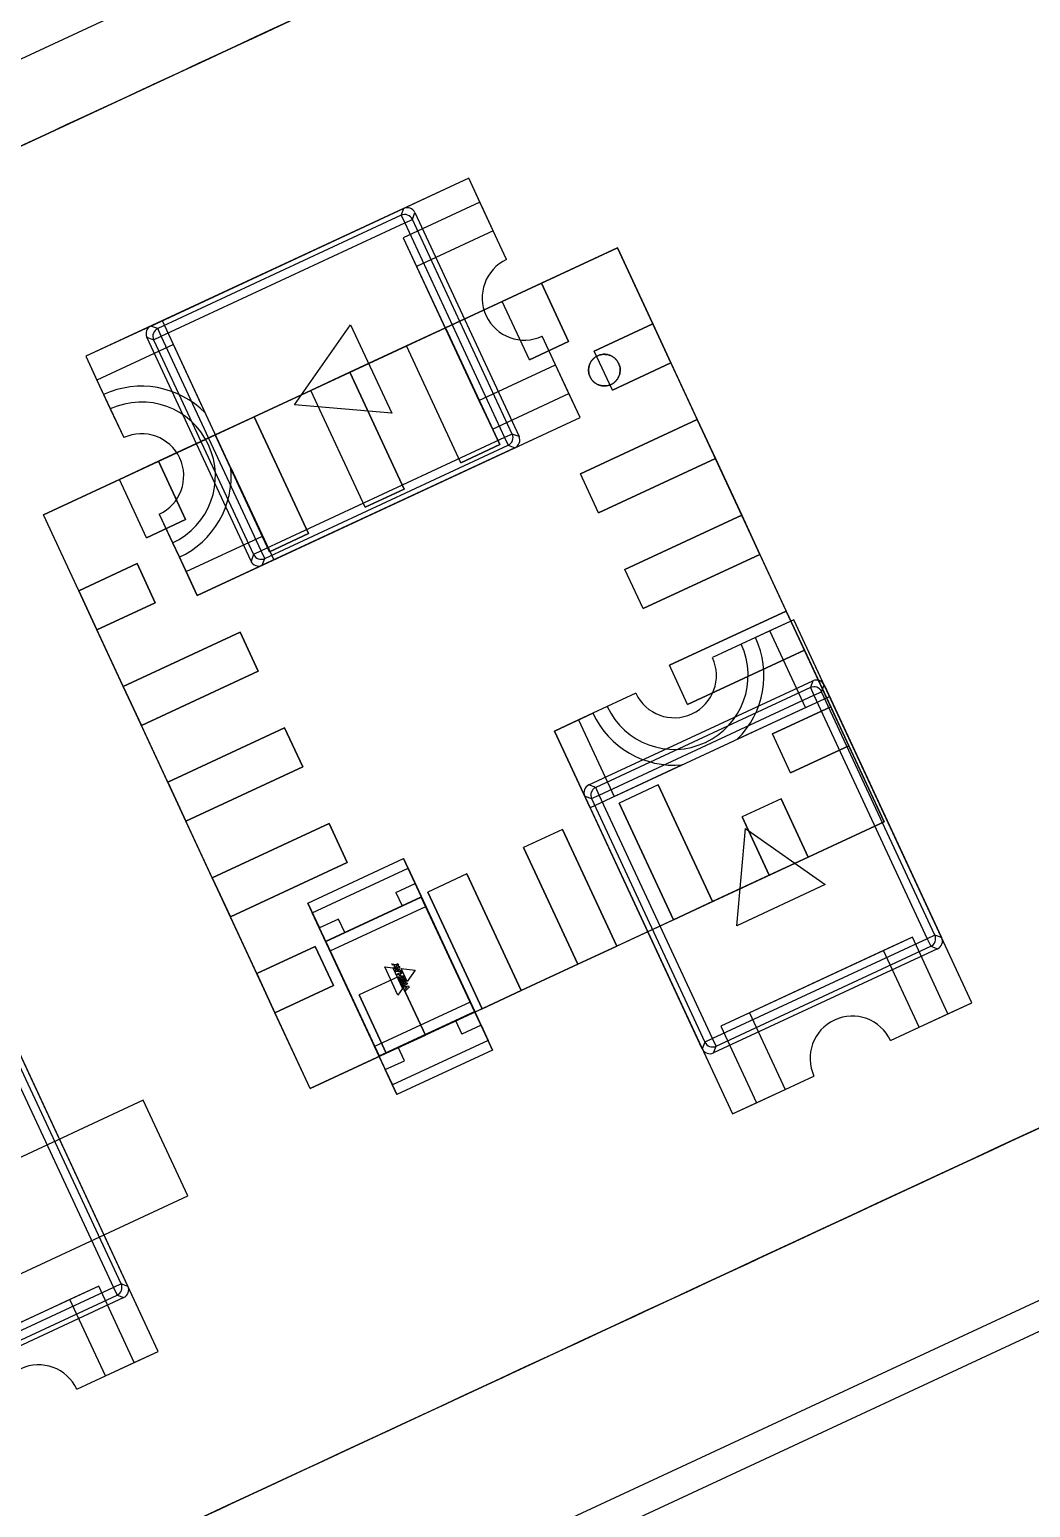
# Model space of a CAD drawing. Header units: millimetres. Extents: x 15 to 205, y 5 to 292.
# Drawn here: x 96.1 to 100.84, y 182.48 to 189.48 of the extents above; entities that cross this region are included whole.
import ezdxf

# ---------------------------------------------------------------- set-up
doc = ezdxf.new("R2010")
doc.units = ezdxf.units.MM

msp = doc.modelspace()

# ---------------------------------------------------------------- linework, layer by layer
at = {"color": 7, "linetype": 'Continuous', "lineweight": 25}
for p, q in [((78.9422, 181.3827), (111.4162, 196.4851)), ((109.3115, 195.0933), (77.5756, 180.3343)), ((114.5223, 189.806), (82.0483, 174.7037)), ((111.9476, 189.4251), (80.2116, 174.666)), ((98.1763, 188.776), (96.3628, 187.9326)), ((98.1763, 188.776), (96.7255, 188.1013)), ((98.229, 188.6626), (98.1763, 188.776)), ((98.2922, 188.5266), (98.1763, 188.776)), ((112.3163, 188.6323), (80.5803, 173.8732)), ((96.671, 188.076), (97.868, 188.6326)), ((97.8563, 188.6005), (96.7032, 188.0642)), ((97.868, 188.6326), (97.8563, 188.6005)), ((97.8563, 188.6005), (97.8731, 188.5642)), ((98.229, 188.6626), (97.8663, 188.494)), ((97.9093, 188.5811), (97.9211, 188.6133)), ((97.9211, 188.6133), (98.4145, 187.5523)), ((98.2922, 188.5266), (98.229, 188.6626)), ((98.3555, 188.3906), (98.229, 188.6626)), ((96.72, 188.028), (97.8731, 188.5642)), ((97.8731, 188.5642), (97.9093, 188.5811)), ((97.8731, 188.5642), (98.3461, 187.5472)), ((98.3823, 187.564), (97.9093, 188.5811)), ((97.8663, 188.494), (97.9295, 188.358)), ((97.8663, 188.494), (98.288, 187.5872)), ((98.2922, 188.5266), (97.9295, 188.358)), ((98.3555, 188.3906), (98.2922, 188.5266)), ((96.1616, 187.1818), (98.8801, 188.446)), ((98.8801, 188.446), (98.5201, 188.2786)), ((98.8801, 188.446), (98.8801, 188.446)), ((98.8801, 188.446), (99.0475, 188.086)), ((100.1443, 185.7276), (98.8801, 188.446)), ((97.9295, 188.358), (98.2247, 187.7232)), ((98.5201, 188.2786), (98.3351, 188.1926)), ((98.3351, 188.1926), (98.5201, 188.2786)), ((98.3351, 188.1926), (98.5201, 188.2786)), ((98.5201, 188.2786), (98.3351, 188.1926)), ((98.5201, 188.2786), (98.3351, 188.1926)), ((98.6487, 188.002), (98.5201, 188.2786)), ((98.5201, 188.2786), (98.6487, 188.002)), ((98.3351, 188.1926), (98.0667, 188.0677)), ((98.4637, 187.916), (98.3351, 188.1926)), ((98.4637, 187.916), (98.3351, 188.1926)), ((96.7255, 188.1013), (96.3628, 187.9326)), ((96.7032, 188.0642), (96.671, 188.076)), ((96.72, 188.028), (96.7032, 188.0642)), ((96.9285, 187.6648), (96.7255, 188.1013)), ((97.3517, 187.7033), (97.617, 188.0813)), ((97.617, 188.0813), (97.8118, 187.6625)), ((98.0667, 188.0677), (97.8817, 187.9817)), ((97.8817, 187.9817), (98.0667, 188.0677)), ((97.8817, 187.9817), (98.0667, 188.0677)), ((98.0667, 188.0677), (97.8817, 187.9817)), ((98.0667, 188.0677), (97.8817, 187.9817)), ((98.3239, 187.5146), (98.0667, 188.0677)), ((98.0667, 188.0677), (98.3239, 187.5146)), ((99.0475, 188.086), (98.7709, 187.9574)), ((98.7709, 187.9574), (99.0475, 188.086)), ((99.0475, 188.086), (99.1335, 187.901)), ((99.1335, 187.901), (99.0475, 188.086)), ((99.1335, 187.901), (99.0475, 188.086)), ((99.0475, 188.086), (99.1335, 187.901)), ((99.0475, 188.086), (99.1335, 187.901)), ((96.7782, 187.9879), (96.4155, 187.8193)), ((97.1451, 186.9619), (96.6516, 188.0229)), ((96.6516, 188.0229), (96.6838, 188.0112)), ((96.6838, 188.0112), (96.72, 188.028)), ((96.6838, 188.0112), (97.1568, 186.9941)), ((97.193, 187.0109), (96.72, 188.028)), ((97.1999, 187.0812), (96.7782, 187.9879)), ((97.8817, 187.9817), (97.6133, 187.8569)), ((98.139, 187.4286), (97.8817, 187.9817)), ((98.139, 187.4286), (97.8817, 187.9817)), ((98.4637, 187.916), (98.6487, 188.002)), ((98.6487, 188.002), (98.4637, 187.916)), ((98.5874, 187.8919), (98.5242, 188.0279)), ((98.6507, 187.7559), (98.5242, 188.0279)), ((96.3628, 187.9326), (96.4471, 187.7513)), ((96.3628, 187.9326), (96.4155, 187.8193)), ((98.8569, 187.7724), (98.7709, 187.9574)), ((98.8569, 187.7724), (98.7709, 187.9574)), ((98.8569, 187.7724), (99.1335, 187.901)), ((99.1335, 187.901), (98.8569, 187.7724)), ((99.1335, 187.901), (99.2583, 187.6326)), ((97.6133, 187.8569), (97.4284, 187.7709)), ((97.4284, 187.7709), (97.6133, 187.8569)), ((97.4284, 187.7709), (97.6133, 187.8569)), ((97.6133, 187.8569), (97.4284, 187.7709)), ((97.6133, 187.8569), (97.4284, 187.7709)), ((97.8706, 187.3038), (97.6133, 187.8569)), ((97.6133, 187.8569), (97.8706, 187.3038)), ((98.2247, 187.7232), (98.5874, 187.8919)), ((98.6507, 187.7559), (98.5874, 187.8919)), ((98.7034, 187.6426), (98.5874, 187.8919)), ((96.4155, 187.8193), (96.4787, 187.6833)), ((96.4155, 187.8193), (96.542, 187.5472)), ((97.4284, 187.7709), (97.16, 187.6461)), ((97.6856, 187.2178), (97.4284, 187.7709)), ((97.6856, 187.2178), (97.4284, 187.7709)), ((96.4471, 187.7513), (96.4787, 187.6833)), ((97.8118, 187.6625), (97.3517, 187.7033)), ((98.2247, 187.7232), (98.288, 187.5872)), ((98.288, 187.5872), (98.6507, 187.7559)), ((98.7034, 187.6426), (98.6507, 187.7559)), ((96.4787, 187.6833), (96.542, 187.5472)), ((96.8899, 186.7992), (98.7034, 187.6426)), ((97.16, 187.6461), (96.975, 187.56)), ((96.975, 187.56), (97.16, 187.6461)), ((97.16, 187.6461), (96.975, 187.56)), ((97.16, 187.6461), (96.975, 187.56)), ((96.975, 187.56), (97.16, 187.6461)), ((97.4172, 187.0929), (97.16, 187.6461)), ((97.16, 187.6461), (97.4172, 187.0929)), ((97.2526, 186.9679), (98.7034, 187.6426)), ((98.7052, 187.3754), (99.2583, 187.6326)), ((99.2583, 187.6326), (98.7052, 187.3754)), ((99.2583, 187.6326), (99.3443, 187.4477)), ((99.3443, 187.4477), (99.2583, 187.6326)), ((99.2583, 187.6326), (99.3443, 187.4477)), ((99.2583, 187.6326), (99.3443, 187.4477)), ((99.3443, 187.4477), (99.2583, 187.6326)), ((96.975, 187.56), (96.7066, 187.4352)), ((97.2322, 187.0069), (96.975, 187.56)), ((97.2322, 187.0069), (96.975, 187.56)), ((98.3823, 187.564), (98.3461, 187.5472)), ((98.4145, 187.5523), (98.3823, 187.564)), ((98.3461, 187.5472), (97.193, 187.0109)), ((98.3951, 187.4992), (97.1981, 186.9425)), ((97.2099, 186.9747), (98.363, 187.511)), ((98.139, 187.4286), (98.3239, 187.5146)), ((98.3239, 187.5146), (98.139, 187.4286)), ((98.3461, 187.5472), (98.363, 187.511)), ((98.363, 187.511), (98.3951, 187.4992)), ((96.7066, 187.4352), (96.5216, 187.3492)), ((96.5216, 187.3492), (96.7066, 187.4352)), ((96.5216, 187.3492), (96.7066, 187.4352)), ((96.7066, 187.4352), (96.5216, 187.3492)), ((96.7066, 187.4352), (96.5216, 187.3492)), ((96.8352, 187.1587), (96.7066, 187.4352)), ((96.7066, 187.4352), (96.8352, 187.1587)), ((99.3443, 187.4477), (98.7912, 187.1904)), ((98.7912, 187.1904), (99.3443, 187.4477)), ((99.3443, 187.4477), (99.4692, 187.1793)), ((96.5216, 187.3492), (96.1616, 187.1818)), ((96.6502, 187.0726), (96.5216, 187.3492)), ((96.6502, 187.0726), (96.5216, 187.3492)), ((97.0496, 187.4044), (97.2526, 186.9679)), ((98.7912, 187.1904), (98.7052, 187.3754)), ((98.7912, 187.1904), (98.7052, 187.3754)), ((97.6856, 187.2178), (97.8706, 187.3038)), ((97.8706, 187.3038), (97.6856, 187.2178)), ((97.4259, 184.4634), (96.1616, 187.1818)), ((96.1616, 187.1818), (96.1616, 187.1818)), ((96.3291, 186.8218), (96.1616, 187.1818)), ((96.6502, 187.0726), (96.8352, 187.1587)), ((96.8352, 187.1587), (96.6502, 187.0726)), ((96.7107, 187.1846), (96.7739, 187.0485)), ((96.7107, 187.1846), (96.8372, 186.9125)), ((98.916, 186.922), (99.4692, 187.1793)), ((99.4692, 187.1793), (98.916, 186.922)), ((99.4692, 187.1793), (99.5552, 186.9943)), ((99.5552, 186.9943), (99.4692, 187.1793)), ((99.5552, 186.9943), (99.4692, 187.1793)), ((99.4692, 187.1793), (99.5552, 186.9943)), ((99.4692, 187.1793), (99.5552, 186.9943)), ((96.8372, 186.9125), (97.1999, 187.0812)), ((97.2322, 187.0069), (97.4172, 187.0929)), ((97.4172, 187.0929), (97.2322, 187.0069)), ((96.7739, 187.0485), (96.8372, 186.9125)), ((96.7739, 187.0485), (96.8056, 186.9805)), ((97.1568, 186.9941), (97.1451, 186.9619)), ((97.193, 187.0109), (97.1568, 186.9941)), ((97.2099, 186.9747), (97.193, 187.0109)), ((99.0021, 186.7371), (99.5552, 186.9943)), ((99.5552, 186.9943), (99.0021, 186.7371)), ((99.5552, 186.9943), (99.68, 186.7259)), ((96.3291, 186.8218), (96.6056, 186.9504)), ((96.6056, 186.9504), (96.3291, 186.8218)), ((96.6916, 186.7654), (96.6056, 186.9504)), ((96.6056, 186.9504), (96.6916, 186.7654)), ((96.8899, 186.7992), (96.8056, 186.9805)), ((97.2526, 186.9679), (96.8899, 186.7992)), ((97.1981, 186.9425), (97.2099, 186.9747)), ((99.0021, 186.7371), (98.916, 186.922)), ((99.0021, 186.7371), (98.916, 186.922)), ((96.8372, 186.9125), (96.8899, 186.7992)), ((96.4151, 186.6368), (96.3291, 186.8218)), ((96.3291, 186.8218), (96.4151, 186.6368)), ((96.4151, 186.6368), (96.3291, 186.8218)), ((96.3291, 186.8218), (96.4151, 186.6368)), ((96.4151, 186.6368), (96.3291, 186.8218)), ((96.4151, 186.6368), (96.6916, 186.7654)), ((96.6916, 186.7654), (96.4151, 186.6368)), ((99.1269, 186.4687), (99.68, 186.7259)), ((99.68, 186.7259), (99.1269, 186.4687)), ((99.68, 186.7259), (99.766, 186.5409)), ((99.766, 186.5409), (99.68, 186.7259)), ((99.766, 186.5409), (99.68, 186.7259)), ((99.68, 186.7259), (99.766, 186.5409)), ((99.68, 186.7259), (99.766, 186.5409)), ((99.7159, 186.6842), (99.5346, 186.5998)), ((99.7159, 186.6842), (99.6026, 186.6315)), ((99.8846, 186.3215), (99.7159, 186.6842)), ((100.5593, 184.8707), (99.7159, 186.6842)), ((96.5399, 186.3684), (96.4151, 186.6368)), ((96.5399, 186.3684), (97.093, 186.6257)), ((97.093, 186.6257), (96.5399, 186.3684)), ((97.179, 186.4407), (97.093, 186.6257)), ((97.093, 186.6257), (97.179, 186.4407)), ((99.6026, 186.6315), (99.3306, 186.505)), ((99.4666, 186.5682), (99.3306, 186.505)), ((99.6026, 186.6315), (99.4666, 186.5682)), ((99.5346, 186.5998), (99.4666, 186.5682)), ((99.7713, 186.2688), (99.6026, 186.6315)), ((99.2129, 186.2837), (99.766, 186.5409)), ((99.766, 186.5409), (99.2129, 186.2837)), ((99.766, 186.5409), (99.8908, 186.2725)), ((96.6259, 186.1835), (97.179, 186.4407)), ((97.179, 186.4407), (96.6259, 186.1835)), ((99.2129, 186.2837), (99.1269, 186.4687)), ((99.2129, 186.2837), (99.1269, 186.4687)), ((96.6259, 186.1835), (96.5399, 186.3684)), ((96.5399, 186.3684), (96.6259, 186.1835)), ((96.6259, 186.1835), (96.5399, 186.3684)), ((96.6259, 186.1835), (96.5399, 186.3684)), ((96.5399, 186.3684), (96.6259, 186.1835)), ((98.7452, 185.9019), (99.8062, 186.3953)), ((99.7945, 186.3631), (98.7774, 185.8901)), ((99.8062, 186.3953), (99.7945, 186.3631)), ((99.7945, 186.3631), (99.8113, 186.3269)), ((99.8476, 186.3438), (99.8593, 186.3759)), ((99.8593, 186.3759), (100.416, 185.1789)), ((98.9679, 186.3363), (98.6959, 186.2098)), ((98.7943, 185.8539), (99.8113, 186.3269)), ((98.9679, 186.3363), (98.8319, 186.273)), ((99.4481, 186.1185), (99.8846, 186.3215)), ((99.8113, 186.3269), (99.8476, 186.3438)), ((99.8113, 186.3269), (100.3476, 185.1738)), ((100.3838, 185.1907), (99.8476, 186.3438)), ((100.5593, 184.8707), (99.8846, 186.3215)), ((98.5825, 186.1571), (98.7639, 186.2414)), ((98.8319, 186.273), (98.6959, 186.2098)), ((98.8319, 186.273), (98.7639, 186.2414)), ((98.8645, 185.8471), (99.7713, 186.2688)), ((99.6143, 186.1439), (99.8908, 186.2725)), ((99.8908, 186.2725), (99.6143, 186.1439)), ((99.8908, 186.2725), (99.9769, 186.0876)), ((99.9769, 186.0876), (99.8908, 186.2725)), ((99.9769, 186.0876), (99.8908, 186.2725)), ((99.8908, 186.2725), (99.9769, 186.0876)), ((99.8908, 186.2725), (99.9769, 186.0876)), ((96.7507, 185.9151), (96.6259, 186.1835)), ((96.7507, 185.9151), (97.3039, 186.1723)), ((97.3039, 186.1723), (96.7507, 185.9151)), ((97.3899, 185.9873), (97.3039, 186.1723)), ((97.3039, 186.1723), (97.3899, 185.9873)), ((98.6959, 186.2098), (98.5825, 186.1571)), ((98.7512, 185.7944), (98.5825, 186.1571)), ((98.5825, 186.1571), (99.4259, 184.3436)), ((98.6959, 186.2098), (98.8645, 185.8471)), ((99.7003, 185.9589), (99.6143, 186.1439)), ((99.7003, 185.9589), (99.6143, 186.1439)), ((99.7003, 185.9589), (99.9769, 186.0876)), ((99.9769, 186.0876), (99.7003, 185.9589)), ((99.9769, 186.0876), (100.1443, 185.7276)), ((96.8368, 185.7301), (97.3899, 185.9873)), ((97.3899, 185.9873), (96.8368, 185.7301)), ((99.1877, 185.9974), (98.7512, 185.7944)), ((96.8368, 185.7301), (96.7507, 185.9151)), ((96.7507, 185.9151), (96.8368, 185.7301)), ((96.8368, 185.7301), (96.7507, 185.9151)), ((96.7507, 185.9151), (96.8368, 185.7301)), ((96.8368, 185.7301), (96.7507, 185.9151)), ((98.7774, 185.8901), (98.7452, 185.9019)), ((98.7943, 185.8539), (98.7774, 185.8901)), ((99.0737, 185.9024), (98.8887, 185.8164)), ((99.0737, 185.9024), (98.8887, 185.8164)), ((99.3309, 185.3493), (99.0737, 185.9024)), ((99.0737, 185.9024), (99.3309, 185.3493)), ((99.2825, 184.6518), (98.7259, 185.8488)), ((98.7259, 185.8488), (98.758, 185.8371)), ((98.758, 185.8371), (98.7943, 185.8539)), ((98.758, 185.8371), (99.2943, 184.684)), ((99.3305, 184.7008), (98.7943, 185.8539)), ((98.8887, 185.8164), (99.146, 185.2633)), ((99.146, 185.2633), (98.8887, 185.8164)), ((99.6557, 185.8367), (99.4707, 185.7507)), ((99.6557, 185.8367), (99.4707, 185.7507)), ((99.7843, 185.5602), (99.6557, 185.8367)), ((99.6557, 185.8367), (99.7843, 185.5602)), ((96.9616, 185.4617), (96.8368, 185.7301)), ((97.4259, 184.4634), (100.1443, 185.7276)), ((98.7512, 185.7944), (99.4259, 184.3436)), ((99.5993, 185.4742), (99.4707, 185.7507)), ((99.4707, 185.7507), (99.5993, 185.4742)), ((100.1443, 185.7276), (99.7843, 185.5602)), ((100.1443, 185.7276), (100.1443, 185.7276)), ((96.9616, 185.4617), (97.5147, 185.7189)), ((97.5147, 185.7189), (96.9616, 185.4617)), ((97.6007, 185.5339), (97.5147, 185.7189)), ((97.5147, 185.7189), (97.6007, 185.5339)), ((98.6203, 185.6916), (98.4354, 185.6056)), ((98.6203, 185.6916), (98.4354, 185.6056)), ((98.8776, 185.1385), (98.6203, 185.6916)), ((98.6203, 185.6916), (98.8776, 185.1385)), ((99.4459, 185.2352), (99.4866, 185.6952)), ((99.4866, 185.6952), (99.8647, 185.4299)), ((98.4354, 185.6056), (98.6926, 185.0525)), ((98.6926, 185.0525), (98.4354, 185.6056)), ((97.0476, 185.2767), (97.6007, 185.5339)), ((97.6007, 185.5339), (97.0476, 185.2767)), ((97.4141, 185.3424), (97.8675, 185.5532)), ((97.9729, 185.3265), (97.8675, 185.5532)), ((97.8675, 185.5532), (97.9223, 185.4353)), ((99.7843, 185.5602), (99.5993, 185.4742)), ((99.5993, 185.4742), (99.7843, 185.5602)), ((99.5993, 185.4742), (99.7843, 185.5602)), ((99.7843, 185.5602), (99.5993, 185.4742)), ((99.7843, 185.5602), (99.5993, 185.4742)), ((97.0476, 185.2767), (96.9616, 185.4617)), ((96.9616, 185.4617), (97.0476, 185.2767)), ((97.0476, 185.2767), (96.9616, 185.4617)), ((97.0476, 185.2767), (96.9616, 185.4617)), ((96.9616, 185.4617), (97.0476, 185.2767)), ((97.4352, 185.297), (97.8886, 185.5079)), ((97.8886, 185.5079), (97.9729, 185.3265)), ((97.9223, 185.4353), (97.8886, 185.5079)), ((97.8886, 185.5079), (98.2681, 184.6918)), ((98.167, 185.4808), (97.982, 185.3947)), ((98.167, 185.4808), (97.982, 185.3947)), ((98.167, 185.4808), (98.4242, 184.9276)), ((98.4242, 184.9276), (98.167, 185.4808)), ((99.5993, 185.4742), (99.3309, 185.3493)), ((97.8316, 185.3932), (97.9223, 185.4353)), ((97.8316, 185.3932), (97.8611, 185.3297)), ((97.982, 185.3947), (98.2392, 184.8416)), ((98.2392, 184.8416), (97.982, 185.3947)), ((99.8647, 185.4299), (99.4459, 185.2352)), ((97.4141, 185.3424), (97.4689, 185.2245)), ((97.5195, 185.1157), (97.4141, 185.3424)), ((97.4993, 185.1615), (97.9509, 185.3715)), ((97.4998, 185.1605), (97.9513, 185.3705)), ((97.5195, 185.1157), (97.9729, 185.3265)), ((97.5891, 185.2032), (97.8611, 185.3297)), ((97.9513, 185.3705), (97.9509, 185.3715)), ((97.9509, 185.3715), (97.9513, 185.3705)), ((97.9522, 185.371), (97.9513, 185.3705)), ((97.9513, 185.3705), (97.9522, 185.371)), ((98.2035, 184.8283), (97.9513, 185.3705)), ((97.9522, 185.371), (98.2044, 184.8287)), ((99.3309, 185.3493), (99.146, 185.2633)), ((99.146, 185.2633), (99.3309, 185.3493)), ((99.146, 185.2633), (99.3309, 185.3493)), ((99.3309, 185.3493), (99.146, 185.2633)), ((99.3309, 185.3493), (99.146, 185.2633)), ((97.1724, 185.0083), (97.0476, 185.2767)), ((97.4689, 185.2245), (97.4352, 185.297)), ((97.4352, 185.297), (97.5195, 185.1157)), ((97.8147, 184.481), (97.4352, 185.297)), ((97.5596, 185.2667), (97.4689, 185.2245)), ((97.5891, 185.2032), (97.5596, 185.2667)), ((99.146, 185.2633), (98.8776, 185.1385)), ((100.3476, 185.1738), (99.3305, 184.7008)), ((100.2773, 185.1807), (99.3706, 184.759)), ((100.2773, 185.1807), (100.1413, 185.1174)), ((100.446, 184.818), (100.2773, 185.1807)), ((100.3838, 185.1907), (100.3476, 185.1738)), ((100.3476, 185.1738), (100.3644, 185.1376)), ((100.416, 185.1789), (100.3838, 185.1907)), ((97.1724, 185.0083), (97.449, 185.1369)), ((97.449, 185.1369), (97.1724, 185.0083)), ((97.535, 184.952), (97.449, 185.1369)), ((97.449, 185.1369), (97.535, 184.952)), ((97.4998, 185.1605), (97.4989, 185.1601)), ((97.4989, 185.1601), (97.4998, 185.1605)), ((97.4989, 185.1601), (97.751, 184.6179)), ((97.4993, 185.1615), (97.4998, 185.1605)), ((97.4998, 185.1605), (97.4993, 185.1615)), ((97.4998, 185.1605), (97.7519, 184.6183)), ((98.8776, 185.1385), (98.6926, 185.0525)), ((98.6926, 185.0525), (98.8776, 185.1385)), ((98.6926, 185.0525), (98.8776, 185.1385)), ((98.8776, 185.1385), (98.6926, 185.0525)), ((98.8776, 185.1385), (98.6926, 185.0525)), ((100.3966, 185.1259), (99.3356, 184.6325)), ((99.3474, 184.6646), (100.3644, 185.1376)), ((100.1413, 185.1174), (99.5066, 184.8222)), ((100.31, 184.7547), (100.1413, 185.1174)), ((100.3644, 185.1376), (100.3966, 185.1259)), ((96.7056, 183.2186), (95.8622, 185.032)), ((97.8407, 184.907), (97.779, 185.0397)), ((97.779, 185.0397), (97.8173, 185.0359)), ((97.8158, 185.0483), (97.8126, 185.0551)), ((97.8126, 185.0551), (97.8321, 185.0517)), ((97.8281, 185.0463), (97.8158, 185.0483)), ((97.8173, 185.0359), (97.8626, 184.9386)), ((97.8217, 185.0355), (97.8281, 185.0463)), ((97.8249, 185.0287), (97.8217, 185.0355)), ((97.8347, 185.0456), (97.8249, 185.0287)), ((97.8273, 185.0235), (97.8463, 185.0449)), ((97.8321, 185.0517), (97.8412, 185.0559)), ((97.8418, 185.0306), (97.8346, 185.0231)), ((97.844, 185.0499), (97.8347, 185.0456)), ((97.8412, 185.0559), (97.844, 185.0499)), ((97.8451, 185.0235), (97.8418, 185.0306)), ((97.8493, 185.0386), (97.8449, 185.034)), ((97.8449, 185.034), (97.8497, 185.0237)), ((97.8463, 185.0449), (97.8493, 185.0386)), ((97.8565, 185.032), (97.9224, 185.0253)), ((97.8849, 184.971), (97.8565, 185.032)), ((98.6926, 185.0525), (98.4242, 184.9276)), ((97.2585, 184.8233), (97.1724, 185.0083)), ((97.1724, 185.0083), (97.2585, 184.8233)), ((97.1724, 185.0083), (97.2585, 184.8233)), ((97.2585, 184.8233), (97.1724, 185.0083)), ((97.2585, 184.8233), (97.1724, 185.0083)), ((97.8422, 184.9934), (97.6572, 184.9073)), ((97.8422, 184.9934), (97.6572, 184.9073)), ((97.8302, 185.0173), (97.8273, 185.0235)), ((97.8589, 185.0179), (97.8302, 185.0173)), ((97.8346, 185.0231), (97.8347, 185.023)), ((97.8347, 185.023), (97.8451, 185.0235)), ((97.8353, 185.0062), (97.8592, 185.0173)), ((97.8382, 185.0002), (97.8353, 185.0062)), ((97.8473, 185.0044), (97.8382, 185.0002)), ((97.8422, 184.9934), (97.9708, 184.7168)), ((97.9708, 184.7168), (97.8422, 184.9934)), ((97.8433, 184.9891), (97.8525, 184.9933)), ((97.8461, 184.983), (97.8433, 184.9891)), ((97.87, 184.9941), (97.8461, 184.983)), ((97.8525, 184.9933), (97.8473, 185.0044)), ((97.8497, 185.0237), (97.856, 185.0241)), ((97.862, 185.0113), (97.8517, 185.0065)), ((97.8517, 185.0065), (97.8569, 184.9953)), ((97.8547, 184.9832), (97.8574, 184.9774)), ((97.856, 185.0241), (97.8589, 185.0179)), ((97.8569, 184.9953), (97.8672, 185.0001)), ((97.859, 184.9555), (97.8828, 184.9665)), ((97.8592, 185.0173), (97.862, 185.0113)), ((97.8856, 184.9605), (97.8618, 184.9494)), ((97.8672, 185.0001), (97.87, 184.9941)), ((97.8738, 184.9651), (97.8711, 184.9709)), ((97.8828, 184.9665), (97.8856, 184.9605)), ((97.9224, 185.0253), (97.8849, 184.971)), ((97.2585, 184.8233), (97.535, 184.952)), ((97.535, 184.952), (97.2585, 184.8233)), ((97.6572, 184.9073), (97.7858, 184.6308)), ((97.7858, 184.6308), (97.6572, 184.9073)), ((97.8626, 184.9386), (97.8407, 184.907)), ((97.8618, 184.9494), (97.859, 184.9555)), ((97.8622, 184.9484), (97.8903, 184.9504)), ((97.8651, 184.9422), (97.8622, 184.9484)), ((97.8848, 184.9438), (97.8651, 184.9422)), ((97.8709, 184.9298), (97.8848, 184.9437)), ((97.8738, 184.9235), (97.8709, 184.9298)), ((97.8935, 184.9435), (97.8738, 184.9235)), ((97.8848, 184.9437), (97.8848, 184.9438)), ((97.8903, 184.9504), (97.8935, 184.9435)), ((98.4242, 184.9276), (98.2392, 184.8416)), ((98.2392, 184.8416), (98.4242, 184.9276)), ((98.2392, 184.8416), (98.4242, 184.9276)), ((98.4242, 184.9276), (98.2392, 184.8416)), ((98.4242, 184.9276), (98.2392, 184.8416)), ((97.4259, 184.4634), (97.2585, 184.8233)), ((98.1837, 184.8732), (97.7304, 184.6623)), ((97.7519, 184.6183), (98.2035, 184.8283)), ((97.7524, 184.6174), (98.2039, 184.8274)), ((98.2392, 184.8416), (97.9708, 184.7168)), ((98.1837, 184.8732), (98.2892, 184.6465)), ((98.2681, 184.6918), (98.1837, 184.8732)), ((98.2035, 184.8283), (98.2044, 184.8287)), ((98.2044, 184.8287), (98.2035, 184.8283)), ((98.2039, 184.8274), (98.2035, 184.8283)), ((98.2035, 184.8283), (98.2039, 184.8274)), ((99.5066, 184.8222), (99.3706, 184.759)), ((99.5066, 184.8222), (99.6753, 184.4596)), ((100.174, 184.6915), (100.446, 184.818)), ((100.31, 184.7547), (100.5593, 184.8707)), ((100.31, 184.7547), (100.446, 184.818)), ((100.446, 184.818), (100.5593, 184.8707)), ((98.1141, 184.7857), (97.8421, 184.6592)), ((98.1141, 184.7857), (98.1437, 184.7222)), ((98.2343, 184.7644), (98.1437, 184.7222)), ((98.2343, 184.7644), (98.2681, 184.6918)), ((98.2892, 184.6465), (98.2343, 184.7644)), ((99.3706, 184.759), (99.5392, 184.3963)), ((100.174, 184.6915), (100.31, 184.7547)), ((96.5301, 183.5385), (95.9939, 184.6916)), ((96.0056, 184.7238), (96.5623, 183.5268)), ((97.9708, 184.7168), (97.7858, 184.6308)), ((97.7858, 184.6308), (97.9708, 184.7168)), ((97.7858, 184.6308), (97.9708, 184.7168)), ((97.9708, 184.7168), (97.7858, 184.6308)), ((97.9708, 184.7168), (97.7858, 184.6308)), ((98.2681, 184.6918), (97.8147, 184.481)), ((99.2943, 184.684), (99.2825, 184.6518)), ((99.3305, 184.7008), (99.2943, 184.684)), ((99.3474, 184.6646), (99.3305, 184.7008)), ((95.9576, 184.6748), (96.4939, 183.5217)), ((96.7056, 183.2186), (96.0309, 184.6693)), ((97.7858, 184.6308), (97.4259, 184.4634)), ((97.7304, 184.6623), (97.8358, 184.4356)), ((97.8147, 184.481), (97.7304, 184.6623)), ((97.751, 184.6179), (97.7519, 184.6183)), ((97.7519, 184.6183), (97.751, 184.6179)), ((97.7519, 184.6183), (97.7524, 184.6174)), ((97.7524, 184.6174), (97.7519, 184.6183)), ((98.2892, 184.6465), (97.8358, 184.4356)), ((97.8716, 184.5957), (97.8421, 184.6592)), ((99.3356, 184.6325), (99.3474, 184.6646)), ((97.781, 184.5535), (97.8716, 184.5957)), ((97.8358, 184.4356), (97.781, 184.5535)), ((97.781, 184.5535), (97.8147, 184.481)), ((99.5392, 184.3963), (99.8113, 184.5228)), ((99.6753, 184.4596), (99.8113, 184.5228)), ((96.635, 184.4084), (71.2462, 172.6012)), ((96.8458, 183.9552), (96.6351, 184.4083)), ((97.4259, 184.4634), (97.4259, 184.4634)), ((99.4259, 184.3436), (99.6753, 184.4596)), ((99.5392, 184.3963), (99.6753, 184.4596)), ((99.4259, 184.3436), (99.5392, 184.3963)), ((71.4571, 172.1478), (96.8458, 183.9551)), ((96.4939, 183.5217), (95.4768, 183.0487)), ((96.4236, 183.5285), (95.5169, 183.1069)), ((96.4236, 183.5285), (96.2876, 183.4653)), ((96.5923, 183.1658), (96.4236, 183.5285)), ((96.5301, 183.5385), (96.4939, 183.5217)), ((96.4939, 183.5217), (96.5107, 183.4855)), ((96.5623, 183.5268), (96.5301, 183.5385)), ((96.5429, 183.4737), (95.4819, 182.9803)), ((95.4937, 183.0125), (96.5107, 183.4855)), ((96.2876, 183.4653), (95.6529, 183.1701)), ((96.4563, 183.1026), (96.2876, 183.4653)), ((96.5107, 183.4855), (96.5429, 183.4737)), ((96.4563, 183.1026), (96.7056, 183.2186)), ((96.5923, 183.1658), (96.7056, 183.2186)), ((96.3203, 183.0393), (96.5923, 183.1658)), ((96.4563, 183.1026), (96.5923, 183.1658)), ((96.3203, 183.0393), (96.4563, 183.1026))]:
    msp.add_line(p, q, dxfattribs=at)
for centre, radius, start, end in [((97.8731, 188.5641), 0.0401, 25.12483, 114.75764), ((98.4398, 188.2093), 0.2, 114.94123, 294.94123), ((98.4398, 188.2093), 0.2, 114.94123, 294.94123), ((96.7202, 188.0279), 0.0401, 115.12483, 204.75764), ((96.6263, 187.3659), 0.425, 44.69116, 114.94123), ((96.6263, 187.3659), 0.425, 44.69116, 114.94123), ((96.6263, 187.3659), 0.35, 294.94123, 114.94123), ((96.6263, 187.3659), 0.35, 294.94123, 114.94123), ((96.6263, 187.3659), 0.2, 294.94123, 114.94123), ((96.6263, 187.3659), 0.2, 294.94123, 114.94123), ((98.3459, 187.5472), 0.0401, 295.12483, 24.75764), ((96.6263, 187.3659), 0.425, 294.94123, 5.19131), ((96.6263, 187.3659), 0.425, 294.94123, 5.19131), ((97.1931, 187.0111), 0.0401, 205.12483, 294.75764), ((99.1492, 186.4206), 0.35, 204.94123, 24.94123), ((99.1492, 186.4206), 0.35, 204.94123, 24.94123), ((99.1492, 186.4206), 0.425, 314.69115, 24.94123), ((99.1492, 186.4206), 0.425, 314.69115, 24.94123), ((99.1492, 186.4206), 0.2, 204.94123, 24.94123), ((99.1492, 186.4206), 0.2, 204.94123, 24.94123), ((99.8113, 186.3268), 0.0401, 25.12483, 114.75764), ((99.1492, 186.4206), 0.425, 204.94123, 275.19131), ((99.1492, 186.4206), 0.425, 204.94123, 275.19131), ((98.7944, 185.8539), 0.0401, 115.12483, 204.75764), ((97.9513, 185.3705), 0.001, 24.94123, 114.94123), ((97.9513, 185.3705), 0.001, 24.94123, 114.94123), ((100.3474, 185.1739), 0.0401, 295.12483, 24.75764), ((97.4998, 185.1605), 0.001, 114.94123, 204.94123), ((97.4998, 185.1605), 0.001, 114.94123, 204.94123), ((98.2035, 184.8283), 0.001, 294.94123, 24.94123), ((98.2035, 184.8283), 0.001, 294.94123, 24.94123), ((99.9926, 184.6071), 0.2, 24.94123, 204.94123), ((99.9926, 184.6071), 0.2, 24.94123, 204.94123), ((99.3306, 184.701), 0.0401, 205.12483, 294.75764), ((97.7519, 184.6183), 0.001, 204.94123, 294.94123), ((97.7519, 184.6183), 0.001, 204.94123, 294.94123), ((96.4937, 183.5218), 0.0401, 295.12483, 24.75764), ((96.1389, 182.955), 0.2, 24.94123, 204.94123), ((96.1389, 182.955), 0.2, 24.94123, 204.94123)]:
    msp.add_arc(centre, radius, start, end, dxfattribs=at)
for centre, major_axis in [((97.8848, 188.5963), (0.0138, 0.0377)), ((96.688, 188.0397), (-0.0377, 0.0138)), ((98.3781, 187.5355), (0.0377, -0.0138)), ((97.1813, 186.9789), (-0.0138, -0.0377)), ((99.823, 186.3589), (0.0138, 0.0377)), ((98.7622, 185.8656), (-0.0377, 0.0138)), ((100.3796, 185.1621), (0.0377, -0.0138)), ((99.3188, 184.6688), (-0.0138, -0.0377)), ((96.5259, 183.51), (0.0377, -0.0138))]:
    msp.add_ellipse(centre, major_axis=major_axis, ratio=0.997265, start_param=5.499157, end_param=7.067214, dxfattribs=at)
for points, knots in [([(126.2342, 206.1335), (123.4476, 204.8375), (117.9458, 202.2789), (109.6769, 198.4331), (100.006, 193.9358), (88.8841, 188.7635), (80.5296, 184.8781), (76.3635, 182.9406)], [0, 0, 0, 0, 0.167631, 0.330958, 0.497429, 0.749386, 1, 1, 1, 1]), ([(81.4237, 172.0597), (85.5898, 173.9972), (93.9444, 177.8825), (104.3834, 182.7373), (112.6928, 186.6018), (118.8656, 189.4724), (125.0502, 192.3485), (129.1982, 194.2776), (131.2945, 195.2525)], [0, 0, 0, 0, 0.250614, 0.502571, 0.627963, 0.750476, 0.873897, 1, 1, 1, 1]), ([(80.4357, 181.6644), (81.3873, 182.107), (84.2425, 183.4348), (89.0018, 185.6481), (93.7653, 187.8635), (97.5776, 189.6364), (100.9629, 191.2108), (104.1315, 192.6844), (107.092, 194.0612), (108.5717, 194.7493), (109.3115, 195.0933)], [0, 0, 0, 0, 0.098942, 0.296859, 0.494758, 0.593727, 0.692693, 0.846267, 0.923131, 1, 1, 1, 1]), ([(109.3115, 195.0933), (108.8357, 194.8721), (107.8842, 194.4296), (105.9777, 193.5429), (103.5944, 192.4346), (99.7824, 190.6618), (94.8726, 188.3784), (88.8635, 185.5838), (84.7588, 183.6749), (82.7064, 182.7204)], [0, 0, 0, 0, 0.053733, 0.107475, 0.214909, 0.322348, 0.537149, 0.768574, 1, 1, 1, 1]), ([(83.0718, 175.9962), (84.0234, 176.4387), (86.8786, 177.7665), (91.6379, 179.9799), (96.4014, 182.1952), (100.2137, 183.9682), (103.599, 185.5425), (106.7676, 187.0161), (109.7281, 188.3929), (111.2077, 189.081), (111.9476, 189.4251)], [0, 0, 0, 0, 0.098942, 0.296859, 0.494758, 0.593727, 0.692693, 0.846267, 0.923131, 1, 1, 1, 1]), ([(111.9476, 189.4251), (111.4718, 189.2039), (110.5202, 188.7613), (108.6138, 187.8747), (106.2305, 186.7663), (101.3182, 184.4818), (94.3569, 181.2444), (88.3473, 178.4496), (85.3425, 177.0522)], [0, 0, 0, 0, 0.053733, 0.107475, 0.214909, 0.322348, 0.661173, 1, 1, 1, 1]), ([(98.8864, 187.8986), (98.8883, 187.894), (98.8919, 187.8849), (98.894, 187.8704), (98.8931, 187.8557), (98.8893, 187.8413), (98.8831, 187.8278), (98.8744, 187.816), (98.8633, 187.8063), (98.8504, 187.7988), (98.8364, 187.7936), (98.8219, 187.7914), (98.8072, 187.7924), (98.7927, 187.7962), (98.7792, 187.8024), (98.7675, 187.8111), (98.7577, 187.8222), (98.7502, 187.8351), (98.745, 187.8491), (98.7429, 187.8636), (98.7438, 187.8783), (98.7476, 187.8927), (98.7538, 187.9063), (98.7625, 187.918), (98.7737, 187.9278), (98.7865, 187.9353), (98.8005, 187.9405), (98.815, 187.9426), (98.8297, 187.9417), (98.8442, 187.9378), (98.8578, 187.9316), (98.8696, 187.9229), (98.8794, 187.9119), (98.884, 187.9031), (98.8864, 187.8986)], [0, 0, 0, 0, 0.031629, 0.062161, 0.09285, 0.124936, 0.156369, 0.186826, 0.217597, 0.249936, 0.281369, 0.311826, 0.342597, 0.374935, 0.406369, 0.436825, 0.467596, 0.499935, 0.531368, 0.561825, 0.592596, 0.624935, 0.656368, 0.686824, 0.717595, 0.749934, 0.781367, 0.811824, 0.842595, 0.874934, 0.906625, 0.937164, 0.96786, 1, 1, 1, 1]), ([(98.8864, 187.8986), (98.8883, 187.894), (98.8919, 187.8849), (98.894, 187.8704), (98.8931, 187.8557), (98.8893, 187.8413), (98.8831, 187.8278), (98.8744, 187.816), (98.8633, 187.8063), (98.8504, 187.7988), (98.8364, 187.7936), (98.8219, 187.7914), (98.8072, 187.7924), (98.7927, 187.7962), (98.7792, 187.8024), (98.7675, 187.8111), (98.7577, 187.8222), (98.7502, 187.8351), (98.745, 187.8491), (98.7429, 187.8636), (98.7438, 187.8783), (98.7476, 187.8927), (98.7538, 187.9063), (98.7625, 187.918), (98.7737, 187.9278), (98.7865, 187.9353), (98.8005, 187.9405), (98.815, 187.9426), (98.8297, 187.9417), (98.8442, 187.9378), (98.8578, 187.9316), (98.8696, 187.9229), (98.8794, 187.9119), (98.884, 187.9031), (98.8864, 187.8986)], [0, 0, 0, 0, 0.031629, 0.062161, 0.09285, 0.124936, 0.156369, 0.186826, 0.217597, 0.249936, 0.281369, 0.311826, 0.342597, 0.374935, 0.406369, 0.436825, 0.467596, 0.499935, 0.531368, 0.561825, 0.592596, 0.624935, 0.656368, 0.686824, 0.717595, 0.749934, 0.781367, 0.811824, 0.842595, 0.874934, 0.906625, 0.937164, 0.96786, 1, 1, 1, 1]), ([(97.8521, 184.9686), (97.8519, 184.9692), (97.8514, 184.9703), (97.8508, 184.9721), (97.8504, 184.9738), (97.8503, 184.9755), (97.8503, 184.977), (97.8505, 184.9784), (97.851, 184.9796), (97.8516, 184.9807), (97.8524, 184.9817), (97.8534, 184.9826), (97.8543, 184.983), (97.8547, 184.9832)], [0, 0, 0, 0, 0.113094, 0.22318, 0.329301, 0.430844, 0.5277, 0.605285, 0.680912, 0.75601, 0.832566, 0.913011, 1, 1, 1, 1]), ([(97.8521, 184.9686), (97.8519, 184.9692), (97.8514, 184.9703), (97.8508, 184.9721), (97.8504, 184.9738), (97.8503, 184.9755), (97.8503, 184.977), (97.8505, 184.9784), (97.851, 184.9796), (97.8516, 184.9807), (97.8524, 184.9817), (97.8534, 184.9826), (97.8543, 184.983), (97.8547, 184.9832)], [0, 0, 0, 0, 0.113094, 0.22318, 0.329301, 0.430844, 0.5277, 0.605285, 0.680912, 0.75601, 0.832566, 0.913011, 1, 1, 1, 1]), ([(97.8641, 184.9617), (97.8637, 184.9615), (97.863, 184.9612), (97.8617, 184.961), (97.8605, 184.9611), (97.8594, 184.9614), (97.8582, 184.9618), (97.857, 184.9626), (97.8556, 184.9636), (97.8543, 184.9651), (97.8531, 184.9668), (97.8524, 184.968), (97.8521, 184.9686)], [0, 0, 0, 0, 0.083836, 0.162978, 0.240017, 0.317025, 0.395442, 0.476081, 0.601648, 0.73219, 0.86583, 1, 1, 1, 1]), ([(97.8641, 184.9617), (97.8637, 184.9615), (97.863, 184.9612), (97.8617, 184.961), (97.8605, 184.9611), (97.8594, 184.9614), (97.8582, 184.9618), (97.857, 184.9626), (97.8556, 184.9636), (97.8543, 184.9651), (97.8531, 184.9668), (97.8524, 184.968), (97.8521, 184.9686)], [0, 0, 0, 0, 0.083836, 0.162978, 0.240017, 0.317025, 0.395442, 0.476081, 0.601648, 0.73219, 0.86583, 1, 1, 1, 1]), ([(97.8574, 184.9774), (97.8571, 184.9772), (97.8564, 184.9767), (97.8557, 184.9759), (97.8554, 184.9749), (97.8553, 184.9738), (97.8554, 184.9727), (97.8558, 184.9715), (97.8561, 184.9707), (97.8563, 184.9703)], [0, 0, 0, 0, 0.150428, 0.281144, 0.404859, 0.531995, 0.675436, 0.831692, 1, 1, 1, 1]), ([(97.8574, 184.9774), (97.8571, 184.9772), (97.8564, 184.9767), (97.8557, 184.9759), (97.8554, 184.9749), (97.8553, 184.9738), (97.8554, 184.9727), (97.8558, 184.9715), (97.8561, 184.9707), (97.8563, 184.9703)], [0, 0, 0, 0, 0.150428, 0.281144, 0.404859, 0.531995, 0.675436, 0.831692, 1, 1, 1, 1]), ([(97.8563, 184.9703), (97.8565, 184.9699), (97.8568, 184.9693), (97.8575, 184.9684), (97.8581, 184.9678), (97.8588, 184.9673), (97.8595, 184.9671), (97.8603, 184.9671), (97.8607, 184.9673), (97.861, 184.9674)], [0, 0, 0, 0, 0.1772, 0.35411, 0.523148, 0.642763, 0.757731, 0.873619, 1, 1, 1, 1]), ([(97.8563, 184.9703), (97.8565, 184.9699), (97.8568, 184.9693), (97.8575, 184.9684), (97.8581, 184.9678), (97.8588, 184.9673), (97.8595, 184.9671), (97.8603, 184.9671), (97.8607, 184.9673), (97.861, 184.9674)], [0, 0, 0, 0, 0.1772, 0.35411, 0.523148, 0.642763, 0.757731, 0.873619, 1, 1, 1, 1]), ([(97.8608, 184.9772), (97.8607, 184.9775), (97.8606, 184.9781), (97.8604, 184.9791), (97.8602, 184.9802), (97.8601, 184.9815), (97.8601, 184.9828), (97.8602, 184.984), (97.8605, 184.9851), (97.861, 184.9861), (97.8617, 184.9871), (97.8627, 184.988), (97.8635, 184.9884), (97.8639, 184.9886)], [0, 0, 0, 0, 0.0623699, 0.1415214, 0.2328714, 0.3322152, 0.4359727, 0.5239287, 0.6124514, 0.701905, 0.7939981, 0.8918988, 1, 1, 1, 1]), ([(97.8608, 184.9772), (97.8607, 184.9775), (97.8606, 184.9781), (97.8604, 184.9791), (97.8602, 184.9802), (97.8601, 184.9815), (97.8601, 184.9828), (97.8602, 184.984), (97.8605, 184.9851), (97.861, 184.9861), (97.8617, 184.9871), (97.8627, 184.988), (97.8635, 184.9884), (97.8639, 184.9886)], [0, 0, 0, 0, 0.0623699, 0.1415214, 0.2328714, 0.3322152, 0.4359727, 0.5239287, 0.6124514, 0.701905, 0.7939981, 0.8918988, 1, 1, 1, 1]), ([(97.861, 184.9674), (97.8612, 184.9675), (97.8616, 184.9677), (97.862, 184.9682), (97.8622, 184.9689), (97.8622, 184.9698), (97.8621, 184.9708), (97.8619, 184.972), (97.8616, 184.9735), (97.8612, 184.9752), (97.8609, 184.9765), (97.8608, 184.9772)], [0, 0, 0, 0, 0.0653, 0.123822, 0.189595, 0.276318, 0.367489, 0.482194, 0.623775, 0.795361, 1, 1, 1, 1]), ([(97.861, 184.9674), (97.8612, 184.9675), (97.8616, 184.9677), (97.862, 184.9682), (97.8622, 184.9689), (97.8622, 184.9698), (97.8621, 184.9708), (97.8619, 184.972), (97.8616, 184.9735), (97.8612, 184.9752), (97.8609, 184.9765), (97.8608, 184.9772)], [0, 0, 0, 0, 0.0653, 0.123822, 0.189595, 0.276318, 0.367489, 0.482194, 0.623775, 0.795361, 1, 1, 1, 1]), ([(97.8639, 184.9886), (97.8644, 184.9888), (97.8654, 184.9892), (97.8669, 184.9894), (97.8685, 184.9892), (97.8701, 184.9886), (97.8716, 184.9878), (97.873, 184.9865), (97.8744, 184.9849), (97.8757, 184.983), (97.8765, 184.9815), (97.8769, 184.9807)], [0, 0, 0, 0, 0.093231, 0.18407, 0.275846, 0.371929, 0.475443, 0.586964, 0.710412, 0.847584, 1, 1, 1, 1]), ([(97.8639, 184.9886), (97.8644, 184.9888), (97.8654, 184.9892), (97.8669, 184.9894), (97.8685, 184.9892), (97.8701, 184.9886), (97.8716, 184.9878), (97.873, 184.9865), (97.8744, 184.9849), (97.8757, 184.983), (97.8765, 184.9815), (97.8769, 184.9807)], [0, 0, 0, 0, 0.093231, 0.18407, 0.275846, 0.371929, 0.475443, 0.586964, 0.710412, 0.847584, 1, 1, 1, 1]), ([(97.8671, 184.9731), (97.8672, 184.9724), (97.8675, 184.9712), (97.8677, 184.9693), (97.8678, 184.9675), (97.8676, 184.966), (97.8672, 184.9648), (97.8667, 184.9638), (97.8661, 184.963), (97.8652, 184.9623), (97.8645, 184.9619), (97.8641, 184.9617)], [0, 0, 0, 0, 0.151123, 0.299162, 0.440716, 0.574416, 0.655344, 0.735536, 0.817472, 0.904404, 1, 1, 1, 1]), ([(97.8671, 184.9731), (97.8672, 184.9724), (97.8675, 184.9712), (97.8677, 184.9693), (97.8678, 184.9675), (97.8676, 184.966), (97.8672, 184.9648), (97.8667, 184.9638), (97.8661, 184.963), (97.8652, 184.9623), (97.8645, 184.9619), (97.8641, 184.9617)], [0, 0, 0, 0, 0.151123, 0.299162, 0.440716, 0.574416, 0.655344, 0.735536, 0.817472, 0.904404, 1, 1, 1, 1]), ([(97.8672, 184.9831), (97.867, 184.9829), (97.8666, 184.9827), (97.8662, 184.9822), (97.8659, 184.9815), (97.8658, 184.9805), (97.8658, 184.9792), (97.866, 184.9778), (97.8663, 184.9763), (97.8667, 184.9747), (97.867, 184.9736), (97.8671, 184.9731)], [0, 0, 0, 0, 0.062595, 0.121834, 0.182912, 0.284909, 0.403207, 0.537228, 0.68404, 0.839719, 1, 1, 1, 1]), ([(97.8672, 184.9831), (97.867, 184.9829), (97.8666, 184.9827), (97.8662, 184.9822), (97.8659, 184.9815), (97.8658, 184.9805), (97.8658, 184.9792), (97.866, 184.9778), (97.8663, 184.9763), (97.8667, 184.9747), (97.867, 184.9736), (97.8671, 184.9731)], [0, 0, 0, 0, 0.062595, 0.121834, 0.182912, 0.284909, 0.403207, 0.537228, 0.68404, 0.839719, 1, 1, 1, 1]), ([(97.8727, 184.9791), (97.8725, 184.9795), (97.8721, 184.9802), (97.8714, 184.9813), (97.8706, 184.9822), (97.8698, 184.9829), (97.869, 184.9832), (97.8681, 184.9834), (97.8675, 184.9832), (97.8672, 184.9831)], [0, 0, 0, 0, 0.167122, 0.345632, 0.521423, 0.645574, 0.762147, 0.876211, 1, 1, 1, 1]), ([(97.8727, 184.9791), (97.8725, 184.9795), (97.8721, 184.9802), (97.8714, 184.9813), (97.8706, 184.9822), (97.8698, 184.9829), (97.869, 184.9832), (97.8681, 184.9834), (97.8675, 184.9832), (97.8672, 184.9831)], [0, 0, 0, 0, 0.167122, 0.345632, 0.521423, 0.645574, 0.762147, 0.876211, 1, 1, 1, 1]), ([(97.8711, 184.9709), (97.8714, 184.9711), (97.8721, 184.9714), (97.8728, 184.9722), (97.8733, 184.973), (97.8736, 184.9739), (97.8737, 184.975), (97.8736, 184.9763), (97.8733, 184.9777), (97.8729, 184.9786), (97.8727, 184.9791)], [0, 0, 0, 0, 0.118003, 0.224829, 0.32648, 0.428067, 0.533159, 0.679024, 0.835133, 1, 1, 1, 1]), ([(97.8711, 184.9709), (97.8714, 184.9711), (97.8721, 184.9714), (97.8728, 184.9722), (97.8733, 184.973), (97.8736, 184.9739), (97.8737, 184.975), (97.8736, 184.9763), (97.8733, 184.9777), (97.8729, 184.9786), (97.8727, 184.9791)], [0, 0, 0, 0, 0.118003, 0.224829, 0.32648, 0.428067, 0.533159, 0.679024, 0.835133, 1, 1, 1, 1]), ([(97.8769, 184.9807), (97.8771, 184.9801), (97.8776, 184.9789), (97.8782, 184.9771), (97.8786, 184.9752), (97.8788, 184.9734), (97.8787, 184.9717), (97.8784, 184.9703), (97.8779, 184.969), (97.8772, 184.9678), (97.8763, 184.9667), (97.8752, 184.9658), (97.8743, 184.9653), (97.8738, 184.9651)], [0, 0, 0, 0, 0.111674, 0.220816, 0.326505, 0.428114, 0.525478, 0.603732, 0.680129, 0.755942, 0.832975, 0.913485, 1, 1, 1, 1]), ([(97.8769, 184.9807), (97.8771, 184.9801), (97.8776, 184.9789), (97.8782, 184.9771), (97.8786, 184.9752), (97.8788, 184.9734), (97.8787, 184.9717), (97.8784, 184.9703), (97.8779, 184.969), (97.8772, 184.9678), (97.8763, 184.9667), (97.8752, 184.9658), (97.8743, 184.9653), (97.8738, 184.9651)], [0, 0, 0, 0, 0.111674, 0.220816, 0.326505, 0.428114, 0.525478, 0.603732, 0.680129, 0.755942, 0.832975, 0.913485, 1, 1, 1, 1])]:
    msp.add_open_spline(points, degree=3, knots=knots, dxfattribs=at)
for points in [[(98.8864, 187.8986), (98.8882, 187.8941), (98.8918, 187.8849), (98.8938, 187.8702), (98.893, 187.8555), (98.8893, 187.8412), (98.8829, 187.8278), (98.874, 187.816), (98.863, 187.8062), (98.8503, 187.7986), (98.8363, 187.7938), (98.8217, 187.7917), (98.8069, 187.7925), (98.7926, 187.7962), (98.7793, 187.8026), (98.7674, 187.8115), (98.7576, 187.8225), (98.7501, 187.8352), (98.7452, 187.8492), (98.7431, 187.8638), (98.7439, 187.8786), (98.7476, 187.8929), (98.754, 187.9062), (98.7629, 187.918), (98.7739, 187.9279), (98.7867, 187.9354), (98.8006, 187.9403), (98.8152, 187.9424), (98.83, 187.9415), (98.8443, 187.9379), (98.8577, 187.9315), (98.8694, 187.9226), (98.8794, 187.9116), (98.8841, 187.903), (98.8864, 187.8986)], [(98.8864, 187.8986), (98.8841, 187.903), (98.8794, 187.9116), (98.8694, 187.9226), (98.8577, 187.9315), (98.8443, 187.9379), (98.83, 187.9415), (98.8152, 187.9424), (98.8006, 187.9403), (98.7867, 187.9354), (98.7739, 187.9279), (98.7629, 187.918), (98.754, 187.9062), (98.7476, 187.8929), (98.7439, 187.8786), (98.7431, 187.8638), (98.7452, 187.8492), (98.7501, 187.8352), (98.7576, 187.8225), (98.7674, 187.8115), (98.7793, 187.8026), (98.7926, 187.7962), (98.8069, 187.7925), (98.8217, 187.7917), (98.8363, 187.7938), (98.8503, 187.7986), (98.863, 187.8062), (98.874, 187.816), (98.8829, 187.8278), (98.8893, 187.8412), (98.893, 187.8555), (98.8938, 187.8702), (98.8918, 187.8849), (98.8882, 187.8941), (98.8864, 187.8986)]]:
    msp.add_open_spline(points, degree=3, dxfattribs=at)

doc.saveas('drawing.dxf')
